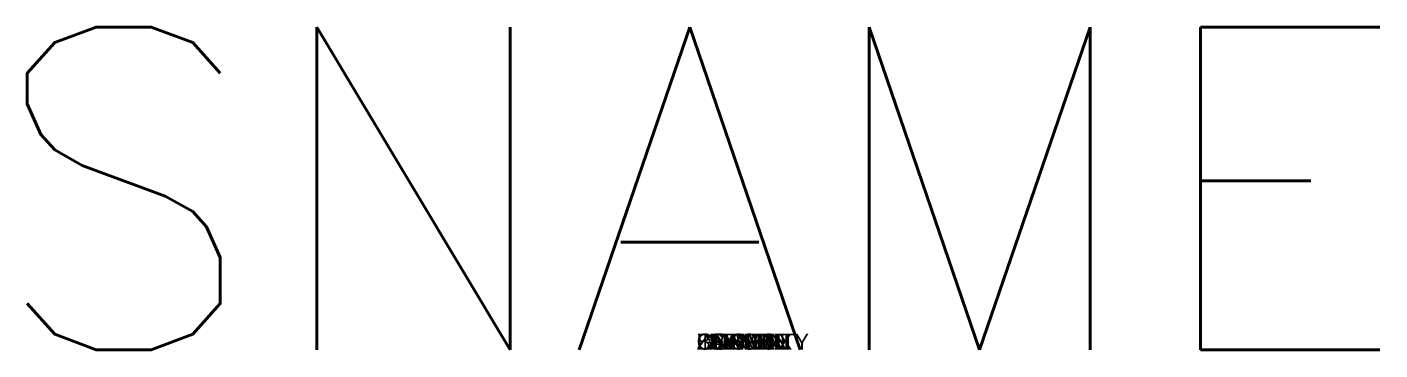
# Paper-space layout 'Layout1' of a CAD drawing. Header units: inches. Extents: x -0.416 to 0.424, y 0 to 0.2.
import ezdxf
from ezdxf.enums import TextEntityAlignment as Align

# ---------------------------------------------------------------- set-up
doc = ezdxf.new("R2010")
doc.units = ezdxf.units.IN
doc.header["$MEASUREMENT"] = 0
doc.layers.add('ASHADE', color=7, linetype='Continuous')
doc.styles.add('ASHADE', font='simplex', dxfattribs={"height": 0.2})

psp = doc.layouts.get("Layout1")

# ---------------------------------------------------------------- texts
at = {"layer": 'ASHADE', "color": 1, "linetype": 'Continuous', "style": 'ASHADE'}
psp.add_attdef('SNAME', text='', height=0.2, dxfattribs=at).set_placement((0, 0), align=Align.CENTER)
at = {"layer": 'ASHADE', "color": 7, "linetype": 'Continuous', "flags": 1}
for tag, s in [('ZSIZE', '0'), ('GNAME', ''), ('COLOR', '1,1,1'), ('CONEAN', '10.0'), ('CONEDE', '0.0'), ('BIASMIN', '-1'), ('BIASMAX', '-1'), ('LAX', ''), ('LAY', ''), ('LAZ', ''), ('BEAMDI', '0.0'), ('LFXYZ', '0,0,0'), ('INTENSITY', '1')]:
    psp.add_attdef(tag, (0, 0), s, height=0.01, dxfattribs=at)

doc.saveas('drawing.dxf')
